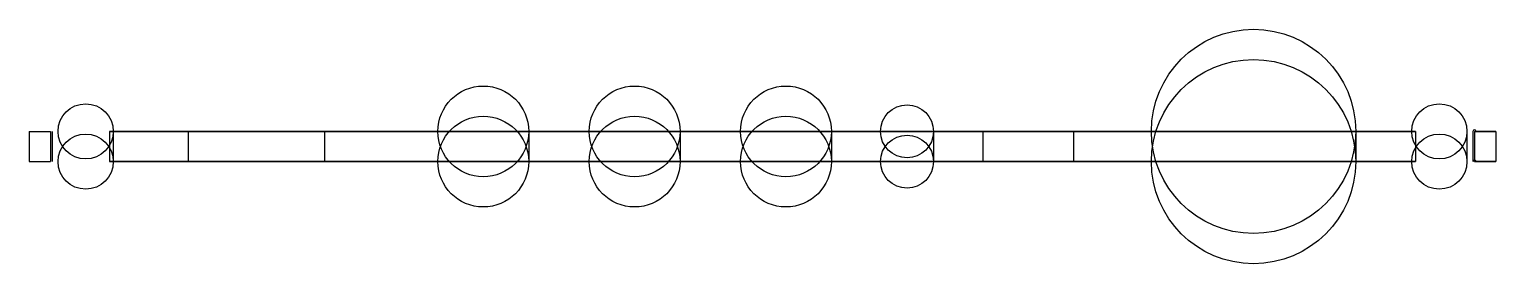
# Model space of a CAD drawing. Header units: millimetres. Extents: x 0 to 96.9, y -8.8 to 6.8.
import ezdxf

# ---------------------------------------------------------------- set-up
doc = ezdxf.new("R2010")
doc.units = ezdxf.units.MM
doc.layers.add('Body001', color=7, linetype='CONTINUOUS')

msp = doc.modelspace()

# ---------------------------------------------------------------- linework, layer by layer
at = {"layer": 'Body001'}
for p, q in [((0, 0, 29.2), (0, -2, 29.2)), ((0, 0, 34.7), (0, -2, 34.7)), ((0, 0, 29.2), (0, 0, 34.7)), ((0, 0, 34.7), (0, -2, 34.7)), ((0, 0, 5.3), (0, -2, 5.3)), ((0, 0, 5.3), (0, -2, 5.3)), ((0, 0, 9.8), (0, -2, 9.8)), ((0, 0, 5.3), (0, 0, 9.8)), ((0, 0, 9.8), (0, -2, 9.8)), ((0, 0, 9.8), (1.4, 0, 9.8)), ((0, 0, 29.2), (0, -2, 29.2)), ((0, 0, 29.2), (1.4, 0, 29.2)), ((0, 0, 29.2), (0, 0, 34.7)), ((0, 0, 5.3), (0, 0, 9.8)), ((0, 0, 9.8), (1.4, 0, 9.8)), ((0, 0, 29.2), (1.4, 0, 29.2)), ((1.4, 0, 9.8), (1.4, -2, 9.8)), ((1.4, 0, 9.8), (1.4, -2, 9.8)), ((1.4, 0, 29.2), (1.4, -2, 29.2)), ((1.4, 0, 29.2), (1.4, -2, 29.2)), ((1.5, 0, 9.9), (1.5, -2, 9.9)), ((1.5, 0, 9.9), (1.5, -2, 9.9)), ((1.5, 0, 29.1), (1.5, -2, 29.1)), ((1.5, 0, 9.9), (1.5, 0, 29.1)), ((1.5, 0, 29.1), (1.5, -2, 29.1)), ((1.5, 0, 9.9), (1.5, 0, 29.1)), ((5.3, 0, 40), (5.3, -2, 40)), ((5.3, 0, 40), (5.3, -2, 40)), ((5.3, 0, 40), (91.6, 0, 40)), ((5.3, 0), (5.3, -2)), ((91.6, 0), (5.3, 0)), ((5.3, 0), (5.3, -2)), ((5.3, 0, 40), (91.6, 0, 40)), ((91.6, 0), (5.3, 0)), ((5.55, 0, 36.275), (5.55, -2, 36.275)), ((5.55, 0, 36.275), (5.55, -2, 36.275)), ((5.55, 0, 3.725), (5.55, -2, 3.725)), ((5.55, 0, 3.725), (5.55, -2, 3.725)), ((10.5, 0, 15), (10.5, -2, 15)), ((10.5, 0, 15), (19.5, 0, 15)), ((10.5, 0, 10), (10.5, -2, 10)), ((19.5, 0, 10), (10.5, 0, 10)), ((10.5, 0, 10), (10.5, -2, 10)), ((10.5, 0, 15), (10.5, -2, 15)), ((10.5, 0, 10), (10.5, 0, 15)), ((10.5, 0, 15), (19.5, 0, 15)), ((19.5, 0, 10), (10.5, 0, 10)), ((10.5, 0, 10), (10.5, 0, 15)), ((19.5, 0, 15), (19.5, -2, 15)), ((19.5, 0, 15), (19.5, -2, 15)), ((19.5, 0, 10), (19.5, -2, 10)), ((19.5, 0, 15), (19.5, 0, 10)), ((19.5, 0, 10), (19.5, -2, 10)), ((19.5, 0, 15), (19.5, 0, 10)), ((33, 0, 12.5), (33, -2, 12.5)), ((33, 0, 12.5), (33, -2, 12.5)), ((43, 0, 12.5), (43, -2, 12.5)), ((43, 0, 12.5), (43, -2, 12.5)), ((53, 0, 12.5), (53, -2, 12.5)), ((53, 0, 12.5), (53, -2, 12.5)), ((59.75, 0, 8.5), (59.75, -2, 8.5)), ((59.75, 0, 8.5), (59.75, -2, 8.5)), ((63, 0, 11.5), (63, -2, 11.5)), ((63, 0, 7.5), (63, -2, 7.5)), ((63, 0, 7.5), (63, -2, 7.5)), ((63, 0, 7.5), (69, 0, 7.5)), ((63, 0, 11.5), (63, -2, 11.5)), ((69, 0, 11.5), (63, 0, 11.5)), ((63, 0, 7.5), (69, 0, 7.5)), ((69, 0, 11.5), (63, 0, 11.5)), ((69, 0, 7.5), (69, -2, 7.5)), ((69, 0, 7.5), (69, -2, 7.5)), ((69, 0, 11.5), (69, -2, 11.5)), ((69, 0, 11.5), (69, -2, 11.5)), ((87.65, 0, 14.5), (87.65, -2, 14.5)), ((87.65, 0, 14.5), (87.65, -2, 14.5)), ((91.6, 0, 40), (91.6, -2, 40)), ((91.6, 0, 40), (91.6, -2, 40)), ((91.6, 0), (91.6, -2)), ((91.6, 0), (91.6, -2)), ((95, 0, 36.275), (95, -2, 36.275)), ((95, 0, 36.275), (95, -2, 36.275)), ((95, 0, 3.725), (95, -2, 3.725)), ((95, 0, 3.725), (95, -2, 3.725)), ((95.4, 0, 29.1), (95.4, -2, 29.1)), ((95.4, 0, 29.1), (95.4, -2, 29.1)), ((95.4, 0, 9.9), (95.4, -2, 9.9)), ((95.4, 0, 29.1), (95.4, 0, 9.9)), ((95.4, 0, 9.9), (95.4, -2, 9.9)), ((95.4, 0, 29.1), (95.4, 0, 9.9)), ((95.5, 0, 29.2), (95.5, -2, 29.2)), ((96.9, 0, 29.2), (95.5, 0, 29.2)), ((95.5, 0, 29.2), (95.5, -2, 29.2)), ((95.5, 0, 9.8), (95.5, -2, 9.8)), ((95.5, 0, 9.8), (95.5, -2, 9.8)), ((95.5, 0, 9.8), (96.9, 0, 9.8)), ((96.9, 0, 29.2), (95.5, 0, 29.2)), ((95.5, 0, 9.8), (96.9, 0, 9.8)), ((96.9, 0, 34.7), (96.9, -2, 34.7)), ((96.9, 0, 34.7), (96.9, -2, 34.7)), ((96.9, 0, 29.2), (96.9, -2, 29.2)), ((96.9, 0, 34.7), (96.9, 0, 29.2)), ((96.9, 0, 29.2), (96.9, -2, 29.2)), ((96.9, 0, 9.8), (96.9, -2, 9.8)), ((96.9, 0, 9.8), (96.9, -2, 9.8)), ((96.9, 0, 5.3), (96.9, -2, 5.3)), ((96.9, 0, 9.8), (96.9, 0, 5.3)), ((96.9, 0, 5.3), (96.9, -2, 5.3)), ((96.9, 0, 34.7), (96.9, 0, 29.2)), ((96.9, 0, 9.8), (96.9, 0, 5.3)), ((0, -2, 29.2), (0, -2, 34.7)), ((0, -2, 5.3), (0, -2, 9.8)), ((0, -2, 9.8), (1.4, -2, 9.8)), ((0, -2, 29.2), (1.4, -2, 29.2)), ((0, -2, 29.2), (0, -2, 34.7)), ((0, -2, 5.3), (0, -2, 9.8)), ((0, -2, 9.8), (1.4, -2, 9.8)), ((0, -2, 29.2), (1.4, -2, 29.2)), ((1.5, -2, 9.9), (1.5, -2, 29.1)), ((1.5, -2, 9.9), (1.5, -2, 29.1)), ((5.3, -2, 40), (91.6, -2, 40)), ((91.6, -2), (5.3, -2)), ((5.3, -2, 40), (91.6, -2, 40)), ((91.6, -2), (5.3, -2)), ((10.5, -2, 15), (19.5, -2, 15)), ((19.5, -2, 10), (10.5, -2, 10)), ((10.5, -2, 10), (10.5, -2, 15)), ((10.5, -2, 15), (19.5, -2, 15)), ((19.5, -2, 10), (10.5, -2, 10)), ((10.5, -2, 10), (10.5, -2, 15)), ((19.5, -2, 15), (19.5, -2, 10)), ((19.5, -2, 15), (19.5, -2, 10)), ((63, -2, 7.5), (69, -2, 7.5)), ((69, -2, 11.5), (63, -2, 11.5)), ((63, -2, 7.5), (69, -2, 7.5)), ((69, -2, 11.5), (63, -2, 11.5)), ((95.4, -2, 29.1), (95.4, -2, 9.9)), ((95.4, -2, 29.1), (95.4, -2, 9.9)), ((96.9, -2, 29.2), (95.5, -2, 29.2)), ((95.5, -2, 9.8), (96.9, -2, 9.8)), ((96.9, -2, 29.2), (95.5, -2, 29.2)), ((95.5, -2, 9.8), (96.9, -2, 9.8)), ((96.9, -2, 34.7), (96.9, -2, 29.2)), ((96.9, -2, 9.8), (96.9, -2, 5.3)), ((96.9, -2, 34.7), (96.9, -2, 29.2)), ((96.9, -2, 9.8), (96.9, -2, 5.3))]:
    msp.add_line(p, q, dxfattribs=at)
for centre, radius in [((80.9, 0), 6.75), ((80.9, 0), 6.75), ((80.9, -2), 6.75), ((80.9, -2), 6.75), ((30, 0), 3), ((30, 0), 3), ((40, 0), 3), ((40, 0), 3), ((50, 0), 3), ((50, 0), 3), ((3.725, 0), 1.825), ((3.725, 0), 1.825), ((3.725, 0), 1.825), ((3.725, 0), 1.825), ((30, -2), 3), ((30, -2), 3), ((40, -2), 3), ((40, -2), 3), ((50, -2), 3), ((50, -2), 3), ((58, 0), 1.75), ((58, 0), 1.75), ((93.175, 0), 1.825), ((93.175, 0), 1.825), ((93.175, 0), 1.825), ((93.175, 0), 1.825), ((3.725, -2), 1.825), ((3.725, -2), 1.825), ((3.725, -2), 1.825), ((3.725, -2), 1.825), ((58, -2), 1.75), ((58, -2), 1.75), ((93.175, -2), 1.825), ((93.175, -2), 1.825), ((93.175, -2), 1.825), ((93.175, -2), 1.825)]:
    msp.add_circle(centre, radius, dxfattribs=at)
for centre, radius, start, end in [((5.3, 0, 5.3), 5.3, 180, 180), ((5.3, 0, 5.3), 5.3, 180, 180), ((91.6, 0, 34.7), 5.3, 0, 0), ((91.6, 0, 34.7), 5.3, 0, 0), ((5.3, -2, 5.3), 5.3, 180, 180), ((5.3, -2, 5.3), 5.3, 180, 180), ((91.6, -2, 34.7), 5.3, 0, 0), ((91.6, -2, 34.7), 5.3, 0, 0), ((1.4, 0, 29.1), 0.1, 0, 0), ((1.4, 0, 29.1), 0.1, 0, 0), ((1.4, 0, 9.9), 0, 0, 0), ((1.4, 0, 9.9), 0, 0, 0), ((5.3, 0, 34.7), 3.55271e-15, 180, 0), ((5.3, 0, 34.7), 3.55271e-15, 180, 0), ((63, 0, 9.5), 0, 0, 0), ((63, 0, 9.5), 0, 0, 0), ((69, 0, 9.5), 0, 0, 0), ((69, 0, 9.5), 0, 0, 0), ((91.6, 0, 5.3), 0, 0, 0), ((91.6, 0, 5.3), 0, 0, 0), ((95.5, 0, 9.9), 0.1, 0, 180), ((95.5, 0, 9.9), 0.1, 0, 180), ((95.5, 0, 29.1), 0, 180, 0), ((95.5, 0, 29.1), 0, 180, 0), ((1.4, -2, 29.1), 0.1, 0, 0), ((1.4, -2, 29.1), 0.1, 0, 0), ((95.5, -2, 9.9), 0.1, 0, 180), ((95.5, -2, 9.9), 0.1, 0, 180), ((1.4, -2, 9.9), 0, 0, 0), ((1.4, -2, 9.9), 0, 0, 0), ((5.3, -2, 34.7), 3.55271e-15, 180, 0), ((5.3, -2, 34.7), 3.55271e-15, 180, 0), ((63, -2, 9.5), 0, 0, 0), ((63, -2, 9.5), 0, 0, 0), ((69, -2, 9.5), 0, 0, 0), ((69, -2, 9.5), 0, 0, 0), ((91.6, -2, 5.3), 0, 0, 0), ((91.6, -2, 5.3), 0, 0, 0), ((95.5, -2, 29.1), 0, 180, 0), ((95.5, -2, 29.1), 0, 180, 0)]:
    msp.add_arc(centre, radius, start, end, dxfattribs=at)

doc.saveas('drawing.dxf')
